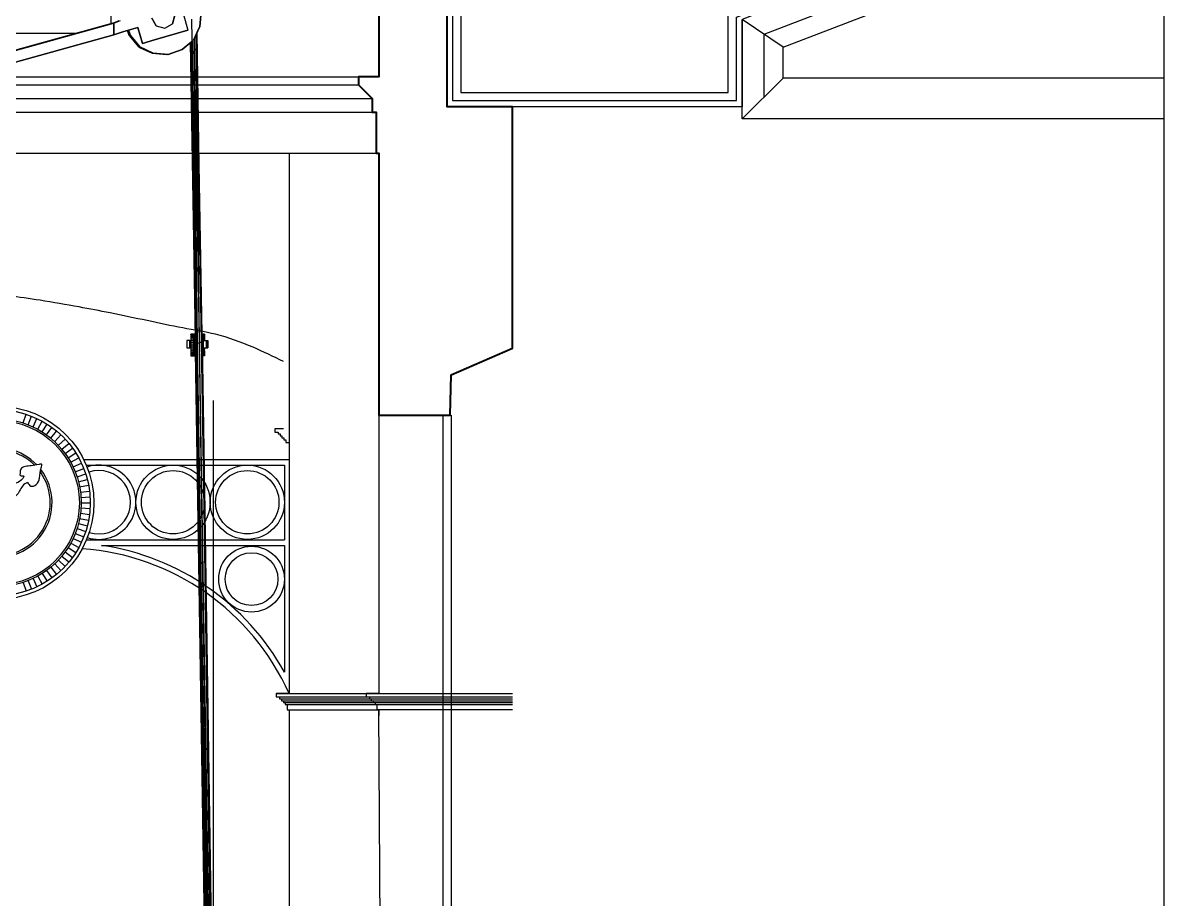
# Model space of a CAD drawing. Extents: x -43 to 90, y 6 to 81.
# Drawn here: x -12.824 to -8.641, y 64.403 to 67.614 of the extents above; entities that cross this region are included whole.
import ezdxf

# ---------------------------------------------------------------- set-up
doc = ezdxf.new("R2010")
doc.units = 0
doc.header["$LTSCALE"] = 0.1
doc.header["$MEASUREMENT"] = 0
for name, color, linetype in [('cobertura nova', 4, 'CONTINUOUS'), ('imagem', 7, 'CONTINUOUS'), ('visto', 9, 'CONTINUOUS')]:
    doc.layers.add(name, color=color, linetype=linetype)
doc.layers.add('cortado', color=7, linetype='CONTINUOUS', lineweight=40)

msp = doc.modelspace()

# ---------------------------------------------------------------- linework, layer by layer
at = {"layer": 'cobertura nova'}
for p, q in [((-12.2358, 67.6452), (-12.219, 67.5873)), ((-12.1701, 67.6546), (-12.1752, 67.6003)), ((-12.1752, 67.6003), (-12.1701, 67.6546)), ((-12.1752, 67.6003), (-12.1701, 67.6546)), ((-12.1701, 67.6546), (-12.1752, 67.6003)), ((-12.4947, 67.613), (-16.6778, 66.4529)), ((-16.6778, 66.4529), (-12.4947, 67.613)), ((-12.4901, 67.613), (-16.6731, 66.4529)), ((-16.6731, 66.4529), (-12.4901, 67.613)), ((-12.4947, 67.613), (-12.4707, 67.6224)), ((-12.4947, 67.613), (-12.4707, 67.6224)), ((-12.4947, 67.6117), (-12.4947, 67.613)), ((-12.4947, 67.613), (-12.4947, 67.6117)), ((-12.4901, 67.613), (-12.4661, 67.6224)), ((-12.4901, 67.5707), (-12.4901, 67.613)), ((-12.4901, 67.613), (-12.4901, 67.5707)), ((-12.3354, 67.6031), (-12.3516, 67.6314)), ((-12.3516, 67.6314), (-12.3354, 67.6031)), ((-12.3354, 67.6031), (-12.3039, 67.5945)), ((-12.3354, 67.6031), (-12.3354, 67.6031)), ((-12.3039, 67.5945), (-12.2755, 67.6107)), ((-12.2755, 67.6107), (-12.2669, 67.6422)), ((-12.2669, 67.6422), (-12.2755, 67.6107)), ((-12.2755, 67.6107), (-12.2755, 67.6107)), ((-12.2064, 67.6281), (-12.1867, 66.4374)), ((-16.6731, 66.4107), (-12.4901, 67.5707)), ((-16.6731, 66.4107), (-12.4901, 67.5707)), ((-12.4901, 67.5707), (-16.6731, 66.4107)), ((-12.4902, 67.5714), (-12.4543, 67.5818)), ((-12.4902, 67.5714), (-12.4902, 67.5714)), ((-12.4901, 67.5707), (-12.4543, 67.5818)), ((-12.4543, 67.5818), (-12.4901, 67.5707)), ((-12.4901, 67.5707), (-12.4543, 67.5818)), ((-12.4901, 67.5707), (-12.4901, 67.5707)), ((-12.4901, 67.5707), (-12.4901, 67.5707)), ((-12.4901, 67.5707), (-12.4901, 67.5707)), ((-12.4901, 67.5707), (-12.4901, 67.5707)), ((-12.4901, 67.5707), (-12.4901, 67.5707)), ((-12.4901, 67.5707), (-12.4901, 67.5707)), ((-12.4901, 67.5707), (-12.4901, 67.5707)), ((-12.4901, 67.5707), (-12.4901, 67.5707)), ((-12.4901, 67.5707), (-12.4901, 67.5707)), ((-12.4901, 67.5707), (-12.4901, 67.5707)), ((-12.4901, 67.5707), (-12.4901, 67.5707)), ((-12.4901, 67.5707), (-12.4901, 67.5707)), ((-12.4901, 67.5707), (-12.4901, 67.5707)), ((-12.4901, 67.5707), (-12.4901, 67.5707)), ((-12.4901, 67.5707), (-12.4901, 67.5707)), ((-12.4543, 67.5818), (-12.4021, 67.5969)), ((-12.4021, 67.5969), (-12.4543, 67.5818)), ((-12.4021, 67.5969), (-12.4543, 67.5818)), ((-12.4543, 67.5818), (-12.4021, 67.5969)), ((-12.4368, 67.5869), (-12.4543, 67.5818)), ((-12.4543, 67.5818), (-12.4368, 67.5869)), ((-12.441, 67.5857), (-12.4543, 67.5818)), ((-12.4543, 67.5818), (-12.441, 67.5857)), ((-12.4543, 67.5818), (-12.4543, 67.5818)), ((-12.4543, 67.5818), (-12.4543, 67.5818)), ((-12.4543, 67.5818), (-12.4543, 67.5818)), ((-12.4543, 67.5818), (-12.4543, 67.5818)), ((-12.4543, 67.5818), (-12.4543, 67.5818)), ((-12.441, 67.5857), (-12.4345, 67.5678)), ((-12.4345, 67.5678), (-12.441, 67.5857)), ((-12.441, 67.5857), (-12.4345, 67.5678)), ((-12.4368, 67.5869), (-12.4299, 67.5678)), ((-12.4345, 67.5678), (-12.3998, 67.5258)), ((-12.4299, 67.5678), (-12.3952, 67.5258)), ((-12.4021, 67.5969), (-12.3853, 67.539)), ((-12.3853, 67.539), (-12.4021, 67.5969)), ((-12.3853, 67.539), (-12.4021, 67.5969)), ((-12.219, 67.5873), (-12.341, 67.5519)), ((-12.341, 67.5519), (-12.219, 67.5873)), ((-12.3039, 67.5945), (-12.3039, 67.5945)), ((-12.1983, 67.551), (-12.1752, 67.6003)), ((-12.1752, 67.6003), (-12.1983, 67.551)), ((-12.1767, 66.4419), (-12.1891, 67.5706)), ((-12.1696, 66.4452), (-12.1887, 67.5714)), ((-12.1861, 67.577), (-12.1696, 66.4452)), ((-12.1752, 67.6003), (-12.1859, 67.5773)), ((-12.1859, 67.5773), (-12.1752, 67.6003)), ((-12.1859, 67.5773), (-12.1773, 67.5959)), ((-12.1666, 66.4465), (-12.1859, 67.5773)), ((-12.1671, 66.4731), (-12.1859, 67.5773)), ((-12.1671, 66.4731), (-12.1859, 67.5773)), ((-12.1752, 67.6003), (-12.1775, 67.5954)), ((-12.1775, 67.5954), (-12.1752, 67.6003)), ((-12.3998, 67.5258), (-12.3504, 67.5028)), ((-12.3504, 67.5028), (-12.3998, 67.5258)), ((-12.3504, 67.5028), (-12.3998, 67.5258)), ((-12.3998, 67.5258), (-12.3504, 67.5028)), ((-12.3964, 67.5242), (-12.3504, 67.5027)), ((-12.3952, 67.5258), (-12.3458, 67.5028)), ((-12.3458, 67.5028), (-12.3952, 67.5258)), ((-12.341, 67.5519), (-12.3853, 67.539)), ((-12.341, 67.5519), (-12.3853, 67.539)), ((-12.3853, 67.539), (-12.341, 67.5519)), ((-12.2403, 67.5162), (-12.2051, 67.5453)), ((-12.2051, 67.5453), (-12.2403, 67.5162)), ((-12.2403, 67.5162), (-12.2051, 67.5453)), ((-12.2051, 67.5453), (-12.2403, 67.5162)), ((-12.2403, 67.5162), (-12.2096, 67.5416)), ((-12.1916, 66.4577), (-12.2096, 67.5416)), ((-12.1916, 66.4577), (-12.2096, 67.5416)), ((-12.1916, 66.4577), (-12.207, 67.5437)), ((-12.1887, 66.4577), (-12.2068, 67.5439)), ((-12.1867, 66.4374), (-12.2024, 67.5475)), ((-12.1837, 66.4387), (-12.2022, 67.5477)), ((-12.1837, 66.4387), (-12.1959, 67.5561)), ((-12.1767, 66.4419), (-12.1954, 67.557)), ((-12.3504, 67.5028), (-12.2961, 67.4976)), ((-12.2961, 67.4976), (-12.3504, 67.5028)), ((-12.3504, 67.5028), (-12.3504, 67.5028)), ((-12.2961, 67.4976), (-12.3504, 67.5028)), ((-12.3504, 67.5027), (-12.2961, 67.4976)), ((-12.3458, 67.5028), (-12.2915, 67.4976)), ((-12.3458, 67.5028), (-12.3458, 67.5028)), ((-12.3458, 67.5028), (-12.3458, 67.5028)), ((-12.2915, 67.4976), (-12.3458, 67.5028)), ((-12.2952, 67.498), (-12.2961, 67.4976)), ((-12.2961, 67.4976), (-12.2952, 67.498)), ((-12.2961, 67.4976), (-12.2952, 67.498)), ((-12.2952, 67.498), (-12.2961, 67.4976)), ((-12.2961, 67.4976), (-12.2951, 67.498)), ((-12.2961, 67.4976), (-12.2961, 67.4976)), ((-12.2961, 67.4976), (-12.2961, 67.4976)), ((-12.2915, 67.4976), (-12.2952, 67.498)), ((-12.2915, 67.4976), (-12.2403, 67.5162)), ((-12.2403, 67.5162), (-12.2915, 67.4976)), ((-12.2915, 67.4976), (-12.2403, 67.5162)), ((-12.2403, 67.5162), (-12.2915, 67.4976)), ((-12.2915, 67.4976), (-12.2403, 67.5162)), ((-12.2915, 67.4976), (-12.2915, 67.4976)), ((-12.2915, 67.4976), (-12.2915, 67.4976)), ((-12.2915, 67.4976), (-12.2915, 67.4976)), ((-12.2403, 67.5162), (-12.2403, 67.5162)), ((-12.1886, 66.4577), (-12.1915, 66.7299)), ((-12.2089, 66.4731), (-12.1999, 66.4724)), ((-12.2089, 66.4724), (-12.2089, 66.4731)), ((-12.1999, 66.4731), (-12.2089, 66.4731)), ((-12.2089, 66.4731), (-12.2089, 66.4731)), ((-12.2089, 66.4724), (-12.2089, 66.4731)), ((-12.2089, 66.4731), (-12.2089, 66.4731)), ((-12.2041, 66.4731), (-12.2041, 66.4731)), ((-12.2041, 66.4731), (-12.2041, 66.4731)), ((-12.1951, 66.4731), (-12.2041, 66.4731)), ((-12.1999, 66.4731), (-12.1999, 66.4724)), ((-12.1951, 66.4731), (-12.1951, 66.4724)), ((-12.1629, 66.4731), (-12.1671, 66.4731)), ((-12.1629, 66.4731), (-12.1629, 66.4724)), ((-12.1581, 66.4731), (-12.1629, 66.4731)), ((-12.1629, 66.4731), (-12.1629, 66.4724)), ((-12.1629, 66.4731), (-12.1629, 66.4731)), ((-12.1581, 66.4731), (-12.1581, 66.4724)), ((-12.2224, 66.4505), (-12.2224, 66.4234)), ((-12.2116, 66.4505), (-12.2224, 66.4505)), ((-12.2224, 66.4505), (-12.2224, 66.4505)), ((-12.2224, 66.4505), (-12.2224, 66.4505)), ((-12.2224, 66.4505), (-12.2224, 66.4505)), ((-12.2224, 66.4505), (-12.2224, 66.4234)), ((-12.2116, 66.4505), (-12.2116, 66.4505)), ((-12.2116, 66.4234), (-12.2116, 66.4505)), ((-12.2116, 66.4505), (-12.2089, 66.4505)), ((-12.2116, 66.4505), (-12.2116, 66.4505)), ((-12.2116, 66.4234), (-12.2116, 66.4505)), ((-12.2116, 66.4505), (-12.2116, 66.4505)), ((-12.2116, 66.4505), (-12.2116, 66.4505)), ((-12.2116, 66.4505), (-12.2116, 66.4505)), ((-12.1999, 66.4724), (-12.2089, 66.4724)), ((-12.2089, 66.4724), (-12.2089, 66.4701)), ((-12.1999, 66.4701), (-12.2089, 66.4701)), ((-12.2089, 66.4701), (-12.2089, 66.4665)), ((-12.2089, 66.4665), (-12.2089, 66.4616)), ((-12.1999, 66.4665), (-12.2089, 66.4665)), ((-12.2089, 66.4616), (-12.2089, 66.4556)), ((-12.1999, 66.4616), (-12.2089, 66.4616)), ((-12.2089, 66.4556), (-12.2089, 66.4488)), ((-12.1999, 66.4556), (-12.2089, 66.4556)), ((-12.2089, 66.4488), (-12.2089, 66.4414)), ((-12.1999, 66.4488), (-12.2089, 66.4488)), ((-12.2089, 66.4414), (-12.2089, 66.4337)), ((-12.1999, 66.4414), (-12.2089, 66.4414)), ((-12.2089, 66.4337), (-12.2089, 66.426)), ((-12.1999, 66.4337), (-12.2089, 66.4337)), ((-12.1999, 66.4728), (-12.1951, 66.4724)), ((-12.1999, 66.4724), (-12.1999, 66.4701)), ((-12.1951, 66.4724), (-12.1999, 66.4724)), ((-12.1999, 66.4701), (-12.1999, 66.4665)), ((-12.1951, 66.4701), (-12.1999, 66.4701)), ((-12.1999, 66.4701), (-12.1999, 66.4665)), ((-12.1999, 66.4665), (-12.1999, 66.4616)), ((-12.1951, 66.4665), (-12.1999, 66.4665)), ((-12.1999, 66.4665), (-12.1999, 66.4665)), ((-12.1999, 66.4665), (-12.1999, 66.4665)), ((-12.1999, 66.4665), (-12.1999, 66.4616)), ((-12.1999, 66.4616), (-12.1999, 66.4577)), ((-12.1951, 66.4616), (-12.1999, 66.4616)), ((-12.1999, 66.4616), (-12.1999, 66.4616)), ((-12.1999, 66.4616), (-12.1999, 66.4577)), ((-12.1999, 66.4577), (-12.1999, 66.4573)), ((-12.187, 66.4577), (-12.1999, 66.4577)), ((-12.1999, 66.4573), (-12.1999, 66.4559)), ((-12.187, 66.4573), (-12.1999, 66.4573)), ((-12.187, 66.4559), (-12.1999, 66.4559)), ((-12.1999, 66.4559), (-12.1999, 66.4537)), ((-12.1869, 66.4537), (-12.1999, 66.4537)), ((-12.1999, 66.4537), (-12.1999, 66.4507)), ((-12.1999, 66.4507), (-12.1999, 66.4471)), ((-12.1869, 66.4507), (-12.1999, 66.4507)), ((-12.1999, 66.4471), (-12.1999, 66.4429)), ((-12.1868, 66.4471), (-12.1999, 66.4471)), ((-12.1999, 66.4429), (-12.1999, 66.4384)), ((-12.1868, 66.4429), (-12.1999, 66.4429)), ((-12.1999, 66.4384), (-12.1999, 66.4337)), ((-12.1867, 66.4384), (-12.1999, 66.4384)), ((-12.1999, 66.4337), (-12.1999, 66.429)), ((-12.1866, 66.4337), (-12.1999, 66.4337)), ((-12.1951, 66.4724), (-12.1951, 66.4701)), ((-12.1951, 66.4701), (-12.1951, 66.4665)), ((-12.1951, 66.4665), (-12.1951, 66.4616)), ((-12.1951, 66.4616), (-12.1951, 66.4577)), ((-12.1837, 66.4387), (-12.1867, 66.4374)), ((-12.1123, 61.7043), (-12.1867, 66.4374)), ((-12.1767, 66.4419), (-12.1837, 66.4387)), ((-12.109, 61.7043), (-12.1837, 66.4387)), ((-12.1121, 61.7043), (-12.1837, 66.4387)), ((-12.1696, 66.4452), (-12.1767, 66.4419)), ((-12.1011, 61.7043), (-12.1767, 66.4419)), ((-12.1087, 61.7043), (-12.1767, 66.4419)), ((-12.1666, 66.4465), (-12.1696, 66.4452)), ((-12.1696, 66.4452), (-12.1008, 61.7043)), ((-12.0932, 61.7043), (-12.1696, 66.4452)), ((-12.1629, 66.4724), (-12.1671, 66.4724)), ((-12.1629, 66.4701), (-12.167, 66.4701)), ((-12.1629, 66.4665), (-12.167, 66.4665)), ((-12.1629, 66.4616), (-12.1669, 66.4616)), ((-12.1629, 66.4556), (-12.1668, 66.4556)), ((-12.1629, 66.4488), (-12.1667, 66.4488)), ((-12.1666, 66.4465), (-12.093, 61.7043)), ((-12.0899, 61.7043), (-12.1666, 66.4465)), ((-12.1629, 66.4414), (-12.1666, 66.4414)), ((-12.1629, 66.4337), (-12.1664, 66.4337)), ((-12.1629, 66.4724), (-12.1629, 66.4701)), ((-12.1581, 66.4724), (-12.1629, 66.4724)), ((-12.1629, 66.4724), (-12.1629, 66.4724)), ((-12.1629, 66.4724), (-12.1629, 66.4701)), ((-12.1629, 66.4701), (-12.1629, 66.4665)), ((-12.1581, 66.4701), (-12.1629, 66.4701)), ((-12.1629, 66.4701), (-12.1629, 66.4665)), ((-12.1629, 66.4701), (-12.1629, 66.4701)), ((-12.1629, 66.4683), (-12.1629, 66.4665)), ((-12.1629, 66.4665), (-12.1629, 66.4616)), ((-12.1581, 66.4665), (-12.1629, 66.4665)), ((-12.1629, 66.4665), (-12.1629, 66.4665)), ((-12.1629, 66.4665), (-12.1629, 66.4616)), ((-12.1629, 66.4616), (-12.1629, 66.4556)), ((-12.1581, 66.4616), (-12.1629, 66.4616)), ((-12.1629, 66.4616), (-12.1629, 66.4616)), ((-12.1629, 66.4616), (-12.1629, 66.4556)), ((-12.1629, 66.4556), (-12.1629, 66.4488)), ((-12.1581, 66.4556), (-12.1629, 66.4556)), ((-12.1629, 66.4556), (-12.1629, 66.4556)), ((-12.1629, 66.4556), (-12.1629, 66.4505)), ((-12.1629, 66.4505), (-12.1622, 66.4505)), ((-12.1629, 66.4488), (-12.1629, 66.4414)), ((-12.1629, 66.4414), (-12.1629, 66.4337)), ((-12.1629, 66.4337), (-12.1629, 66.426)), ((-12.1622, 66.4234), (-12.1622, 66.4505)), ((-12.1622, 66.4505), (-12.1514, 66.4505)), ((-12.1581, 66.4724), (-12.1581, 66.4701)), ((-12.1581, 66.4701), (-12.1581, 66.4665)), ((-12.1581, 66.4665), (-12.1581, 66.4616)), ((-12.1581, 66.4616), (-12.1581, 66.4556)), ((-12.1581, 66.4556), (-12.1581, 66.4505)), ((-12.1514, 66.4234), (-12.1514, 66.4505)), ((-12.1514, 66.4505), (-12.1514, 66.4505)), ((-12.1514, 66.4505), (-12.1514, 66.4505)), ((-12.1514, 66.4505), (-12.1514, 66.4234)), ((-12.1514, 66.4505), (-12.1514, 66.4505)), ((-12.1514, 66.4505), (-12.1514, 66.4505)), ((-12.1514, 66.4505), (-12.1514, 66.4505)), ((-12.1514, 66.4505), (-12.1466, 66.4505)), ((-12.1514, 66.4234), (-12.1514, 66.4505)), ((-12.1514, 66.4505), (-12.1514, 66.4505)), ((-12.1466, 66.4234), (-12.1466, 66.4505)), ((-12.1466, 66.4505), (-12.1466, 66.4505)), ((-12.1466, 66.4505), (-12.1466, 66.4505)), ((-12.1466, 66.4505), (-12.1466, 66.4505)), ((-12.1466, 66.4505), (-12.1466, 66.4505)), ((-12.1466, 66.4505), (-12.1466, 66.4505)), ((-12.1466, 66.4505), (-12.1466, 66.4234)), ((-12.1466, 66.4505), (-12.1466, 66.4505)), ((-12.1466, 66.4505), (-12.1466, 66.4505)), ((-12.1466, 66.4505), (-12.1466, 66.4505)), ((-12.2224, 66.4234), (-12.2116, 66.4234)), ((-12.2224, 66.4234), (-12.2224, 66.4234)), ((-12.2224, 66.4234), (-12.2224, 66.4234)), ((-12.2224, 66.4234), (-12.2224, 66.4234)), ((-12.2116, 66.4234), (-12.2116, 66.4234)), ((-12.2116, 66.4234), (-12.2116, 66.4234)), ((-12.2116, 66.4234), (-12.2089, 66.4234)), ((-12.2116, 66.4234), (-12.2116, 66.4234)), ((-12.2116, 66.4234), (-12.2116, 66.4234)), ((-12.2116, 66.4234), (-12.2116, 66.4234)), ((-12.2089, 66.426), (-12.2089, 66.4186)), ((-12.1999, 66.426), (-12.2089, 66.426)), ((-12.2089, 66.4186), (-12.2089, 66.4118)), ((-12.1999, 66.4186), (-12.2089, 66.4186)), ((-12.2089, 66.4118), (-12.2089, 66.4059)), ((-12.1999, 66.4118), (-12.2089, 66.4118)), ((-12.2089, 66.4059), (-12.2089, 66.4009)), ((-12.1999, 66.4059), (-12.2089, 66.4059)), ((-12.2089, 66.4009), (-12.2089, 66.3973)), ((-12.1999, 66.4009), (-12.2089, 66.4009)), ((-12.2089, 66.3973), (-12.2089, 66.3951)), ((-12.1999, 66.3973), (-12.2089, 66.3973)), ((-12.2089, 66.3951), (-12.2089, 66.3943)), ((-12.1999, 66.3951), (-12.2089, 66.3951)), ((-12.2089, 66.3951), (-12.2089, 66.3943)), ((-12.2089, 66.3943), (-12.1999, 66.3943)), ((-12.2089, 66.3943), (-12.2089, 66.3943)), ((-12.1999, 66.429), (-12.1999, 66.4245)), ((-12.1865, 66.429), (-12.1999, 66.429)), ((-12.1999, 66.4245), (-12.1999, 66.4204)), ((-12.1865, 66.4245), (-12.1999, 66.4245)), ((-12.1999, 66.4204), (-12.1999, 66.4168)), ((-12.1864, 66.4186), (-12.1999, 66.4204)), ((-12.1864, 66.4204), (-12.1999, 66.4204)), ((-12.1999, 66.4168), (-12.1999, 66.4138)), ((-12.1863, 66.4168), (-12.1999, 66.4168)), ((-12.1863, 66.4153), (-12.1999, 66.4168)), ((-12.1999, 66.4138), (-12.1999, 66.4116)), ((-12.1863, 66.4138), (-12.1999, 66.4138)), ((-12.1999, 66.4116), (-12.1999, 66.4102)), ((-12.1862, 66.4116), (-12.1999, 66.4116)), ((-12.1999, 66.4102), (-12.1999, 66.4097)), ((-12.1862, 66.4102), (-12.1999, 66.4102)), ((-12.1999, 66.4097), (-12.1999, 66.4059)), ((-12.1862, 66.4097), (-12.1999, 66.4097)), ((-12.1999, 66.4097), (-12.1999, 66.3951)), ((-12.1999, 66.4097), (-12.1999, 66.4059)), ((-12.1999, 66.4059), (-12.1999, 66.4009)), ((-12.1951, 66.4059), (-12.1999, 66.4059)), ((-12.1999, 66.4059), (-12.1999, 66.4009)), ((-12.1999, 66.4009), (-12.1999, 66.3973)), ((-12.1951, 66.4009), (-12.1999, 66.4009)), ((-12.1999, 66.4009), (-12.1999, 66.4002)), ((-12.1999, 66.3973), (-12.1999, 66.3951)), ((-12.1951, 66.3973), (-12.1999, 66.3973)), ((-12.1999, 66.3973), (-12.1999, 66.3951)), ((-12.1999, 66.3972), (-12.1999, 66.3973)), ((-12.1999, 66.3951), (-12.1999, 66.3943)), ((-12.1951, 66.3951), (-12.1999, 66.3951)), ((-12.1999, 66.3951), (-12.1999, 66.3951)), ((-12.1999, 66.3951), (-12.1999, 66.3943)), ((-12.1999, 66.3943), (-12.1951, 66.3943)), ((-12.1999, 66.3943), (-12.1999, 66.3943)), ((-12.1951, 66.4097), (-12.1951, 66.3973)), ((-12.1951, 66.4097), (-12.1951, 66.3951)), ((-12.1951, 66.4059), (-12.1951, 66.4009)), ((-12.1951, 66.4009), (-12.1951, 66.3973)), ((-12.1951, 66.3972), (-12.1951, 66.3973)), ((-12.1951, 66.3973), (-12.1951, 66.3951)), ((-12.1951, 66.3951), (-12.1951, 66.3943)), ((-12.1169, 61.7043), (-12.1908, 66.4097)), ((-12.1173, 61.7289), (-12.1908, 66.4097)), ((-12.1136, 61.7043), (-12.1879, 66.4097)), ((-12.1168, 61.7043), (-12.1879, 66.4097)), ((-12.1629, 66.426), (-12.1663, 66.426)), ((-12.1629, 66.4186), (-12.1662, 66.4186)), ((-12.1629, 66.4118), (-12.166, 66.4118)), ((-12.1629, 66.4009), (-12.1659, 66.4009)), ((-12.1629, 66.3973), (-12.1658, 66.3973)), ((-12.1629, 66.3951), (-12.1658, 66.3951)), ((-12.1629, 66.3943), (-12.1657, 66.3943)), ((-12.0901, 61.7165), (-12.1657, 66.3943)), ((-12.0901, 61.7165), (-12.1657, 66.3943)), ((-12.1629, 66.426), (-12.1629, 66.4186)), ((-12.1629, 66.4234), (-12.1622, 66.4234)), ((-12.1629, 66.4234), (-12.1629, 66.4186)), ((-12.1629, 66.4118), (-12.1629, 66.4186)), ((-12.1581, 66.4186), (-12.1629, 66.4186)), ((-12.1629, 66.4118), (-12.1629, 66.4186)), ((-12.1629, 66.4186), (-12.1629, 66.4186)), ((-12.1629, 66.4118), (-12.1629, 66.4059)), ((-12.1581, 66.4118), (-12.1629, 66.4118)), ((-12.1629, 66.4118), (-12.1629, 66.4059)), ((-12.1629, 66.4118), (-12.1629, 66.4118)), ((-12.1629, 66.4059), (-12.1629, 66.4009)), ((-12.1581, 66.4059), (-12.1629, 66.4059)), ((-12.1629, 66.4059), (-12.1629, 66.4009)), ((-12.1629, 66.4059), (-12.1629, 66.4059)), ((-12.1629, 66.4009), (-12.1629, 66.3973)), ((-12.1581, 66.4009), (-12.1629, 66.4009)), ((-12.1629, 66.4009), (-12.1629, 66.3973)), ((-12.1629, 66.4009), (-12.1629, 66.3991)), ((-12.1629, 66.4009), (-12.1629, 66.4009)), ((-12.1629, 66.3973), (-12.1629, 66.3951)), ((-12.1581, 66.3973), (-12.1629, 66.3973)), ((-12.1629, 66.3973), (-12.1629, 66.3973)), ((-12.1629, 66.3973), (-12.1629, 66.3951)), ((-12.1629, 66.3951), (-12.1629, 66.3943)), ((-12.1581, 66.3951), (-12.1629, 66.3951)), ((-12.1629, 66.3951), (-12.1629, 66.3943)), ((-12.1629, 66.3951), (-12.1629, 66.3951)), ((-12.1581, 66.3943), (-12.1629, 66.3943)), ((-12.1629, 66.3943), (-12.1629, 66.3943)), ((-12.1622, 66.4234), (-12.1514, 66.4234)), ((-12.1581, 66.4234), (-12.1581, 66.4186)), ((-12.1581, 66.4118), (-12.1581, 66.4186)), ((-12.1581, 66.4118), (-12.1581, 66.4059)), ((-12.1581, 66.4059), (-12.1581, 66.4009)), ((-12.1581, 66.4009), (-12.1581, 66.3973)), ((-12.1581, 66.3973), (-12.1581, 66.3951)), ((-12.1581, 66.3951), (-12.1581, 66.3943)), ((-12.1514, 66.4234), (-12.1514, 66.4234)), ((-12.1514, 66.4234), (-12.1514, 66.4234)), ((-12.1514, 66.4234), (-12.1514, 66.4234)), ((-12.1514, 66.4234), (-12.1466, 66.4234)), ((-12.1514, 66.4234), (-12.1514, 66.4234)), ((-12.1466, 66.4234), (-12.1466, 66.4234)), ((-12.1466, 66.4234), (-12.1466, 66.4234)), ((-12.1466, 66.4234), (-12.1466, 66.4234)), ((-12.1466, 66.4234), (-12.1466, 66.4234)), ((-12.1466, 66.4234), (-12.1466, 66.4234)), ((-12.1466, 66.4234), (-12.1466, 66.4234)), ((-12.1466, 66.4234), (-12.1466, 66.4234)), ((-12.1466, 66.4234), (-12.1466, 66.4234))]:
    msp.add_line(p, q, dxfattribs=at)
at = {"layer": 'cortado', "linetype": 'ByBlock'}
msp.add_lwpolyline([(-11.519, 68.1114), (-11.5189, 67.4167), (-11.594, 67.4166), (-11.594, 67.3867), (-11.544, 67.3366), (-11.544, 67.2867), (-11.529, 67.2866), (-11.529, 67.1366), (-11.519, 67.1366), (-11.519, 66.1764), (-11.2575, 66.1764), (-11.254, 66.3239), (-11.029, 66.4224), (-11.029, 67.3066), (-11.269, 67.3066), (-11.269, 67.6666)], dxfattribs=at)
at = {"layer": 'imagem', "linetype": 'ByBlock'}
msp.add_lwpolyline([(-30.5272, 81.1636), (-30.5272, 59.1814), (-8.6408, 59.1814), (-8.6408, 81.1636)], close=True, dxfattribs=at)
at = {"layer": 'visto'}
for p, q in [((-10.1071, 67.5727), (-8.6408, 68.1364)), ((-10.0371, 67.5253), (-8.6408, 68.0614)), ((-10.0371, 67.5253), (-10.1871, 67.6269)), ((-10.1871, 67.2619), (-10.1871, 67.6269)), ((-10.1071, 67.3419), (-10.1071, 67.5727)), ((-10.0371, 67.4119), (-10.0371, 67.5253)), ((-13.0452, 67.4168), (-11.519, 67.4167)), ((-10.0371, 67.4119), (-10.1871, 67.2619)), ((-8.6408, 67.4119), (-10.0371, 67.4119)), ((-13.1533, 67.3868), (-11.5939, 67.3867)), ((-13.1533, 67.3868), (-11.5939, 67.3867)), ((-13.3336, 67.3368), (-11.544, 67.3367)), ((-13.3336, 67.3368), (-11.544, 67.3367)), ((-13.5139, 67.2868), (-11.529, 67.2867)), ((-8.6408, 67.2619), (-10.1871, 67.2619)), ((-14.0546, 67.1368), (-11.529, 67.1367)), ((-11.8481, 67.1367), (-11.8481, 65.1565)), ((-12.1263, 66.2301), (-12.1263, 62.0366)), ((-12.8227, 66.1483), (-12.8124, 66.18)), ((-12.8046, 66.1418), (-12.7923, 66.1728)), ((-12.7868, 66.1341), (-12.7726, 66.1643)), ((-12.7696, 66.1253), (-12.7536, 66.1546)), ((-12.753, 66.1155), (-12.7351, 66.1437)), ((-11.519, 66.1764), (-11.519, 65.1565)), ((-11.284, 61.3569), (-11.284, 66.1764)), ((-11.254, 66.1764), (-11.254, 61.3569)), ((-12.7371, 66.1046), (-12.7174, 66.1316)), ((-12.7218, 66.0928), (-12.7005, 66.1185)), ((-12.7073, 66.08), (-12.6845, 66.1044)), ((-11.8681, 66.1267), (-11.9005, 66.1267)), ((-11.9005, 66.1267), (-11.9005, 66.1147)), ((-11.9005, 66.1147), (-11.8885, 66.1147)), ((-11.8885, 66.1147), (-11.8885, 66.1077)), ((-11.8885, 66.1077), (-11.8815, 66.1077)), ((-11.8815, 66.1077), (-11.8815, 66.1007)), ((-11.8815, 66.1007), (-11.8745, 66.1007)), ((-11.8745, 66.1007), (-11.8745, 66.0937)), ((-12.6937, 66.0664), (-12.6693, 66.0892)), ((-12.6809, 66.0519), (-12.6552, 66.0732)), ((-12.6691, 66.0367), (-12.6421, 66.0563)), ((-11.8745, 66.0937), (-11.8675, 66.0937)), ((-11.8675, 66.0937), (-11.8675, 66.0867)), ((-11.8675, 66.0867), (-11.8605, 66.0867)), ((-11.8605, 66.0867), (-11.8605, 66.0764)), ((-11.8605, 66.0764), (-11.8481, 66.0764)), ((-12.6582, 66.0207), (-12.63, 66.0386)), ((-12.6484, 66.0041), (-12.6191, 66.0201)), ((-12.6007, 66.0137), (-11.8481, 66.0137)), ((-11.8481, 66.0137), (-11.8481, 65.1565)), ((-12.6396, 65.9869), (-12.6094, 66.0011)), ((-12.6319, 65.9691), (-12.6009, 65.9814)), ((-12.5915, 65.9937), (-11.8652, 65.9937)), ((-11.8652, 65.9937), (-11.8652, 65.7197)), ((-12.6254, 65.951), (-12.5937, 65.9613)), ((-12.62, 65.9324), (-12.5877, 65.9407)), ((-12.6158, 65.9136), (-12.583, 65.9198)), ((-12.6128, 65.8945), (-12.5797, 65.8987)), ((-12.611, 65.8753), (-12.5777, 65.8774)), ((-12.6104, 65.856), (-12.577, 65.856)), ((-12.6128, 65.8175), (-12.5797, 65.8133)), ((-12.611, 65.8367), (-12.5777, 65.8346)), ((-12.62, 65.7796), (-12.5877, 65.7713)), ((-12.6158, 65.7984), (-12.583, 65.7922)), ((-12.6396, 65.7251), (-12.6094, 65.7109)), ((-12.6319, 65.7429), (-12.6009, 65.7306)), ((-12.6254, 65.761), (-12.5937, 65.7507)), ((-12.6582, 65.6913), (-12.63, 65.6734)), ((-12.6484, 65.7079), (-12.6191, 65.6919)), ((-12.5909, 65.7197), (-11.8652, 65.7197)), ((-12.5352, 65.6997), (-11.8652, 65.6997)), ((-11.8652, 65.6997), (-11.8652, 65.2356)), ((-12.6937, 65.6456), (-12.6693, 65.6228)), ((-12.6809, 65.6601), (-12.6552, 65.6388)), ((-12.6691, 65.6754), (-12.6421, 65.6557)), ((-12.753, 65.5965), (-12.7351, 65.5683)), ((-12.7371, 65.6074), (-12.7174, 65.5804)), ((-12.7218, 65.6192), (-12.7005, 65.5935)), ((-12.7073, 65.632), (-12.6845, 65.6076)), ((-12.8227, 65.5637), (-12.8124, 65.532)), ((-12.8046, 65.5702), (-12.7923, 65.5392)), ((-12.7868, 65.5779), (-12.7726, 65.5477)), ((-12.7696, 65.5867), (-12.7536, 65.5574)), ((-11.8951, 65.1565), (-11.5176, 65.1565)), ((-11.8481, 65.1565), (-11.8951, 65.1565)), ((-11.8951, 65.1445), (-11.5176, 65.1445)), ((-11.8831, 65.1375), (-11.5175, 65.1375)), ((-11.566, 65.1565), (-11.029, 65.1565)), ((-11.519, 65.1565), (-11.566, 65.1565)), ((-11.566, 65.1445), (-11.029, 65.1445)), ((-11.554, 65.1375), (-11.029, 65.1375)), ((-11.8761, 65.1305), (-11.5175, 65.1305)), ((-11.8691, 65.1235), (-11.5174, 65.1235)), ((-11.8621, 65.1165), (-11.5174, 65.1165)), ((-11.8551, 65.0965), (-11.5173, 65.0965)), ((-11.8481, 65.0965), (-11.8481, 65.0764)), ((-11.8481, 65.0965), (-11.8481, 62.0366)), ((-11.547, 65.1305), (-11.029, 65.1305)), ((-11.54, 65.1235), (-11.029, 65.1235)), ((-11.533, 65.1165), (-11.029, 65.1165)), ((-11.029, 65.0965), (-11.526, 65.0965)), ((-11.5006, 62.0366), (-11.519, 65.0965)), ((-11.519, 65.0965), (-11.519, 65.0764))]:
    msp.add_line(p, q, dxfattribs=at)
for points in [[(-11.2187, 67.7638), (-11.2187, 67.3591), (-10.2384, 67.3591), (-10.2384, 67.7002), (-9.7287, 67.9013), (-9.7163, 67.8669)], [(-11.2187, 67.3591), (-10.2384, 67.3591), (-10.2384, 67.6554), (-9.7287, 67.8565), (-9.7163, 67.8221)], [(-11.2487, 67.6753), (-11.2487, 67.3291), (-10.2084, 67.3291), (-10.2084, 67.635), (-9.7465, 67.8173), (-9.742, 67.8048), (-10.1871, 67.6269), (-10.1871, 67.3066), (-11.269, 67.3066), (-11.2687, 67.6667)], [(-12.5013, 67.731), (-12.5013, 67.6111)], [(-12.6314, 67.5751), (-14.2859, 67.5751)], [(-11.8951, 65.1565), (-11.8951, 65.1445), (-11.8831, 65.1445), (-11.8831, 65.1375), (-11.8761, 65.1375), (-11.8761, 65.1305), (-11.8691, 65.1305), (-11.8691, 65.1235), (-11.8621, 65.1235), (-11.8621, 65.1165), (-11.8551, 65.1165), (-11.8551, 65.0965), (-11.8481, 65.0965)], [(-11.566, 65.1565), (-11.566, 65.1445), (-11.554, 65.1445), (-11.554, 65.1375), (-11.547, 65.1375), (-11.547, 65.1305), (-11.54, 65.1305), (-11.54, 65.1235), (-11.533, 65.1235), (-11.533, 65.1165), (-11.526, 65.1165), (-11.526, 65.0965), (-11.519, 65.0965)]]:
    msp.add_lwpolyline(points, dxfattribs=at)
for centre, radius in [((-12.9177, 65.856), 0.3541), ((-12.9177, 65.856), 0.3407), ((-12.9177, 65.856), 0.3073), ((-12.9177, 65.856), 0.3007), ((-12.2734, 65.8576), 0.136), ((-12.2734, 65.8576), 0.1161), ((-12.0013, 65.8576), 0.136), ((-12.0013, 65.8576), 0.1161), ((-11.9858, 65.576), 0.1205), ((-11.9858, 65.576), 0.0967)]:
    msp.add_circle(centre, radius, dxfattribs=at)
for centre, radius, start, end in [((-12.9177, 65.856), 0.2006, 43.632, 244.1878), ((-12.9177, 65.856), 0.1939, 44.9032, 244.2242), ((-12.9177, 65.856), 0.2006, 252.9355, 37.3336), ((-12.5455, 65.8576), 0.136, 251.9971, 108.5021), ((-12.5455, 65.8576), 0.1161, 252.2608, 108.2384), ((-12.9177, 65.856), 0.1939, 253.0914, 35.5442), ((-12.6701, 64.7893), 0.9003, 24.0746, 85.9446), ((-12.6701, 64.7893), 0.9203, 29.0093, 81.572)]:
    msp.add_arc(centre, radius, start, end, dxfattribs=at)
for points in [[(-11.8681, 66.373, 377.7673), (-11.9803, 66.4254, 377.7673), (-12.1181, 66.473, 377.7673), (-12.2376, 66.4961, 377.7673), (-12.3681, 66.523, 377.7673), (-12.5044, 66.5512, 377.7673), (-12.6181, 66.573, 377.7673), (-12.7611, 66.5975, 377.7673), (-12.8768, 66.613, 377.7673), (-13.0902, 66.6218, 377.7673), (-13.1268, 66.623, 377.7673), (-13.2186, 66.6353, 377.7673), (-13.3768, 66.653, 377.7673), (-13.4911, 66.6578, 377.7673), (-13.6268, 66.663, 377.7673), (-13.7781, 66.6729, 377.7673), (-13.8768, 66.683, 377.7673)], [(-12.8067, 65.9306, 450.4269), (-12.7947, 65.9167, 450.4269), (-12.7752, 65.9223, 450.4269), (-12.7632, 65.9463, 450.4269), (-12.7557, 65.9869, 450.4269), (-12.7543, 65.9961, 450.4269), (-12.7644, 65.9961, 450.4269), (-12.7932, 65.991, 450.4269), (-12.8156, 65.9883, 450.4269), (-12.8317, 65.9792, 450.4269), (-12.8344, 65.9636, 450.4269), (-12.8335, 65.9563, 450.4269), (-12.8207, 65.9526, 450.4269), (-12.8239, 65.9449, 450.4269), (-12.8495, 65.927, 450.4269), (-12.8756, 65.916, 450.4269), (-12.8861, 65.9074, 450.4269), (-12.893, 65.8927, 450.4269), (-12.9015, 65.8801, 450.4269)], [(-12.8067, 65.9306, 450.4269), (-12.817, 65.9247, 450.4269), (-12.8312, 65.9078, 450.4269), (-12.8413, 65.89, 450.4269), (-12.8509, 65.8799, 450.4269), (-12.8729, 65.8744, 450.4269), (-12.8907, 65.8666, 450.4269)]]:
    msp.add_spline(points, degree=3, dxfattribs=at)

doc.saveas('drawing.dxf')
